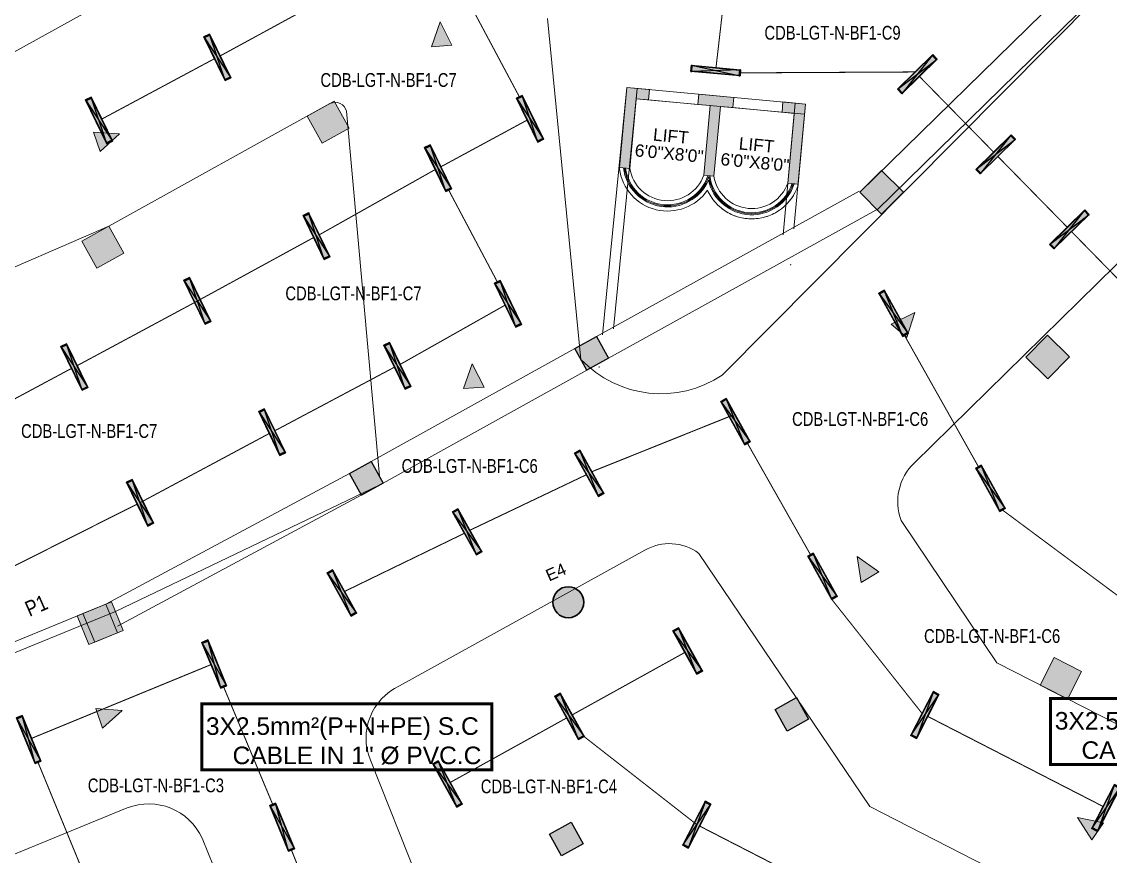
# Model space of a CAD drawing. Header units: inches. Extents: x 1195829 to 1240342, y -967019 to -858076.
# Drawn here: x 1218424 to 1219480, y -911687 to -910877 of the extents above; entities that cross this region are included whole.
import ezdxf

# ---------------------------------------------------------------- set-up
doc = ezdxf.new("R2010")
doc.units = ezdxf.units.IN
doc.header["$LTSCALE"] = 6
doc.linetypes.add('DASHED2', pattern=[0.375, 0.25, -0.125])
doc.layers.get('0').update_dxf_attribs({"color": 251})
for name, color, linetype in [('CELLING', 251, 'Continuous'), ('E-WIRING', 251, 'Continuous'), ('YH TEXT', 123, 'Continuous')]:
    doc.layers.add(name, color=color, linetype=linetype)
for name, color, linetype, lineweight in [('COL MARK', 251, 'Continuous', 18), ('column', 251, 'Continuous', 25), ('ELECT TEXT', 3, 'Continuous', 20), ('FIRE ALRAM', 12, 'Continuous', 0), ('Hatch', 251, 'Continuous', 0), ('v.b', 251, 'Continuous', 5), ('W', 251, 'Continuous', 5), ('wall', 251, 'Continuous', 30)]:
    doc.layers.add(name, color=color, linetype=linetype, lineweight=lineweight)
doc.styles.add('ARI', font='arial.ttf')
doc.styles.add('ARIAL', font='arial.ttf', dxfattribs={"height": 8})
doc.styles.get("Standard").update_dxf_attribs({"font": 'stylu.ttf', "height": 96})
pattern_1 = [(0, (-27.81927828272455, 2.940102126449346), (0, 0.001397), [0.001016, -0.000381]), (90, (-27.81927828272455, 2.940102126449346), (-0.001397, 0), [0.001016, -0.000381])]

# ---------------------------------------------------------------- blocks, each defined once
blk = doc.blocks.new('sdfdsf')
at = {"lineweight": -3}
blk.add_hatch(color=7, dxfattribs=at).paths.add_polyline_path([(23236.66559868997, 14983.34885737138), (23242.08212489375, 14983.34885737138), (23242.08212489375, 15029.49406542082), (23236.66559868997, 15029.49406542082)])
at = {"layer": 'Hatch'}
h = blk.add_hatch(dxfattribs=at)
h.set_pattern_fill('ANGLE', color=5, scale=0.0002)
h.set_pattern_definition(pattern_1)
h.paths.add_polyline_path([(23236.37386179186, 15029.49354817548), (23242.37386179186, 15029.49354817548), (23242.37386179186, 15030.44133051667), (23236.37386179186, 15030.44133051667)])
h = blk.add_hatch(dxfattribs=at)
h.set_pattern_fill('ANGLE', color=5, scale=0.0002)
h.set_pattern_definition(pattern_1)
h.paths.add_polyline_path([(23236.37386179186, 14983.34885737138), (23242.37386179186, 14983.34885737138), (23242.37386179186, 14982.44133051666), (23236.37386179186, 14982.44133051666)])
for p, q in [((23242.37386179186, 15030.44133051667), (23236.37386179186, 14982.44133051666)), ((23242.37386179186, 14982.44133051666), (23236.37386179186, 15030.44133051667))]:
    blk.add_line(p, q)
at = {"layer": 'CELLING', "color": 5}
for points in [[(23236.37386179186, 14982.44133051666), (23242.37386179186, 14982.44133051666), (23242.37386179186, 15030.44133051667), (23236.37386179186, 15030.44133051667)], [(23242.37386179186, 15029.49354817548), (23236.37386179186, 15029.49354817548), (23236.37386179186, 15030.44133051667), (23242.37386179186, 15030.44133051667)], [(23236.37386179186, 15029.49354817548), (23242.37386179186, 15029.49354817548), (23242.37386179186, 15030.44133051667), (23236.37386179186, 15030.44133051667)], [(23236.66559868997, 14983.34885737138), (23242.08212489375, 14983.34885737138), (23242.08212489375, 15029.49406542082), (23236.66559868997, 15029.49406542082)], [(23236.37386179186, 14983.34885737138), (23242.37386179186, 14983.34885737138), (23242.37386179186, 14982.44133051666), (23236.37386179186, 14982.44133051666)], [(23236.37386179186, 14983.34885737138), (23242.37386179186, 14983.34885737138), (23242.37386179186, 14982.44133051666), (23236.37386179186, 14982.44133051666)]]:
    blk.add_lwpolyline(points, close=True, dxfattribs=at)
blk = doc.blocks.new('qwwesdasdqweqwe')
at = {"layer": 'COL MARK', "lineweight": 30, "true_color": 0xffc6b3, "extrusion": (0.9999978213687803, 0.002087402911023105, -2.603821939083204e-06)}
h = blk.add_hatch(color=31, dxfattribs=at)
h.dxf.hatch_style = 1
h.paths.add_polyline_path([(4324.175399966538, 9259.67725527861), (4346.971312253736, 9279.17972648038), (4366.473783455789, 9256.383814192757), (4343.677871168591, 9236.881342991104)])
at = {"layer": 'COL MARK', "extrusion": (0.9999978213687803, 0.002087402911023105, -2.603821939083204e-06)}
h = blk.add_hatch(color=256, dxfattribs=at)
h.dxf.hatch_style = 1
h.paths.add_polyline_path([(4324.175399966538, 9259.67725527861), (4346.971312253736, 9279.17972648038), (4366.473783455789, 9256.383814192757), (4343.677871168591, 9236.881342991104)])
at = {"layer": 'COL MARK', "lineweight": 30, "true_color": 0xffc6b3, "extrusion": (0.9999978213687803, 0.002087402911023105, -2.603821939083204e-06)}
h = blk.add_hatch(color=31, dxfattribs=at)
h.dxf.hatch_style = 1
edge = h.paths.add_edge_path()
edge.add_arc((4095.9644330265, 8843.721858715231), 14.999999999832, 0, 360)
at = {"layer": 'COL MARK', "extrusion": (0.9999978213687803, 0.002087402911023105, -2.603821939083204e-06)}
h = blk.add_hatch(color=256, dxfattribs=at)
h.dxf.hatch_style = 1
edge = h.paths.add_edge_path()
edge.add_arc((4095.9644330265, 8843.721858715231), 14.999999999832, 0, 360)
at = {"layer": 'COL MARK', "lineweight": 30, "true_color": 0xffc6b3, "extrusion": (0.9999978213687803, 0.002087402911023105, -2.603821939083204e-06)}
h = blk.add_hatch(color=31, dxfattribs=at)
h.dxf.hatch_style = 1
h.paths.add_polyline_path([(4043.90031215176, 9344.590597402052), (4032.206185180694, 9372.217529812437), (4059.833117591217, 9383.911656782728), (4071.527244561352, 9356.284724372692)])
at = {"layer": 'COL MARK', "extrusion": (0.9999978213687803, 0.002087402911023105, -2.603821939083204e-06)}
h = blk.add_hatch(color=256, dxfattribs=at)
h.dxf.hatch_style = 1
h.paths.add_polyline_path([(4043.90031215176, 9344.590597402052), (4032.206185180694, 9372.217529812437), (4059.833117591217, 9383.911656782728), (4071.527244561352, 9356.284724372692)])
at = {"layer": 'COL MARK', "lineweight": 30, "true_color": 0xffc6b3, "extrusion": (0.9999978213687803, 0.002087402911023105, -2.603821939083204e-06)}
h = blk.add_hatch(color=31, dxfattribs=at)
h.dxf.hatch_style = 1
h.paths.add_polyline_path([(3834.856523580849, 9256.10503665908), (3823.162396609783, 9283.731969069697), (3850.789329021238, 9295.426096039988), (3862.483455991372, 9267.79916362972)])
at = {"layer": 'COL MARK', "extrusion": (0.9999978213687803, 0.002087402911023105, -2.603821939083204e-06)}
h = blk.add_hatch(color=256, dxfattribs=at)
h.dxf.hatch_style = 1
h.paths.add_polyline_path([(3834.856523580849, 9256.10503665908), (3823.162396609783, 9283.731969069697), (3850.789329021238, 9295.426096039988), (3862.483455991372, 9267.79916362972)])
at = {"layer": 'COL MARK', "lineweight": 30, "true_color": 0xffc6b3, "extrusion": (0.9999978213687803, 0.002087402911023105, -2.603821939083204e-06)}
h = blk.add_hatch(color=31, dxfattribs=at)
h.dxf.hatch_style = 1
h.paths.add_polyline_path([(3592.75209239684, 8539.636623007756), (3589.235363683663, 8569.429786974595), (3619.028527650051, 8572.9465156879), (3622.545256363228, 8543.15335172118)])
at = {"layer": 'COL MARK', "extrusion": (0.9999978213687803, 0.002087402911023105, -2.603821939083204e-06)}
h = blk.add_hatch(color=256, dxfattribs=at)
h.dxf.hatch_style = 1
h.paths.add_polyline_path([(3592.75209239684, 8539.636623007756), (3589.235363683663, 8569.429786974595), (3619.028527650051, 8572.9465156879), (3622.545256363228, 8543.15335172118)])
at = {"layer": 'COL MARK', "lineweight": 30, "true_color": 0xffc6b3, "extrusion": (0.9999978213687803, 0.002087402911023105, -2.603821939083204e-06)}
h = blk.add_hatch(color=31, dxfattribs=at)
h.dxf.hatch_style = 1
h.paths.add_polyline_path([(3563.44601978641, 8787.912989398887), (3559.929291073233, 8817.706153365374), (3589.722455040552, 8821.222882078797), (3593.239183752798, 8791.429718111842)])
at = {"layer": 'COL MARK', "extrusion": (0.9999978213687803, 0.002087402911023105, -2.603821939083204e-06)}
h = blk.add_hatch(color=256, dxfattribs=at)
h.dxf.hatch_style = 1
h.paths.add_polyline_path([(3563.44601978641, 8787.912989398887), (3559.929291073233, 8817.706153365374), (3589.722455040552, 8821.222882078797), (3593.239183752798, 8791.429718111842)])
at = {"layer": 'column', "ltscale": 10, "true_color": 0x636466, "extrusion": (0.9999978213687803, 0.002087402911023105, -2.603821939083204e-06)}
h = blk.add_hatch(color=251, dxfattribs=at)
h.dxf.hatch_style = 1
h.paths.add_polyline_path([(4297.550590019673, 8741.64890745588), (4294.737207050435, 8765.483438629419), (4318.571738222614, 8768.296821600065), (4321.385121192783, 8744.462290426525)])
h = blk.add_hatch(color=251, dxfattribs=at)
h.dxf.hatch_style = 1
h.paths.add_polyline_path([(4297.550590019673, 8741.64890745588), (4294.737207050435, 8765.483438629419), (4318.571738222614, 8768.296821600065), (4321.385121192783, 8744.462290426525)])
h = blk.add_hatch(color=251, dxfattribs=at)
h.dxf.hatch_style = 1
h.paths.add_polyline_path([(4268.244517406449, 8989.925273846078), (4265.43113443628, 9013.759805019736), (4289.265665610321, 9016.573187990263), (4292.07904858049, 8992.738656816957)])
h = blk.add_hatch(color=251, dxfattribs=at)
h.dxf.hatch_style = 1
h.paths.add_polyline_path([(4268.244517406449, 8989.925273846078), (4265.43113443628, 9013.759805019736), (4289.265665610321, 9016.573187990263), (4292.07904858049, 8992.738656816957)])
h = blk.add_hatch(color=251, dxfattribs=at)
h.dxf.hatch_style = 1
h.paths.add_polyline_path([(3899.849817470647, 8694.705060612981), (3897.036434500478, 8718.539591786637), (3920.870965673588, 8721.352974757283), (3923.68434864562, 8697.51844358386)])
h = blk.add_hatch(color=251, dxfattribs=at)
h.dxf.hatch_style = 1
h.paths.add_polyline_path([(3899.849817470647, 8694.705060612981), (3897.036434500478, 8718.539591786637), (3920.870965673588, 8721.352974757283), (3923.68434864562, 8697.51844358386)])
h = blk.add_hatch(color=251, dxfattribs=at)
h.dxf.hatch_style = 1
h.paths.add_polyline_path([(3870.543744858354, 8942.98142700353), (3867.730361889116, 8966.815958176836), (3891.564893061295, 8969.62934114748), (3894.378276031464, 8945.79480997429)])
h = blk.add_hatch(color=251, dxfattribs=at)
h.dxf.hatch_style = 1
h.paths.add_polyline_path([(3870.543744858354, 8942.98142700353), (3867.730361889116, 8966.815958176836), (3891.564893061295, 8969.62934114748), (3894.378276031464, 8945.79480997429)])
at = {"layer": 'W', "ltscale": 10, "true_color": 0x636466, "extrusion": (0.9999978213687803, 0.002087402911023105, -2.603821939083204e-06)}
h = blk.add_hatch(dxfattribs=at)
h.set_pattern_fill('AR-CONC', color=251, scale=0.05999999999999999, angle=67.73998737771194)
h.set_pattern_definition([(117.7399873777119, (-1255000.795014735, -687277.9978450146), (5.025879184632159, 9.754160520284726), [1.143, -12.573]), (62.73998737771194, (-1255000.795014735, -687277.9978450146), (-11.41012660779717, 2.385445768234761), [0.9144, -10.0584350502]), (168.1914320777119, (-1255000.376192779, -687277.1850009292), (-6.384247001638101, 12.13960608481892), [0.9714005279999997, -10.685414676]), (113.9241873777119, (-1255003.615860461, -687276.8432310594), (8.495798517173489, 14.09703731469818), [1.7145, -18.8595]), (164.3755449877119, (-1255002.907879225, -687275.6684784434), (-8.34332283605793, 18.80634042143241), [1.4571013884, -16.0281364896]), (58.92413854771196, (-1255003.615860461, -687276.8432310594), (-8.343322835074853, 18.80634042190356), [1.3715980242, -15.0875839152]), (88.73998737771196, (-1255002.333342052, -687275.7214616848), (9.124614946391507, 6.094566590057306), [1.143, -12.573]), (33.73998737771197, (-1255002.333342052, -687275.7214616848), (-8.822999070371633, 7.618109914145192), [0.9143999999999999, -10.0584]), (139.1914323777119, (-1255001.572957471, -687275.2135811371), (0.301615815546719, 13.71267650703786), [0.9714005279999999, -10.685396256]), (105.239987377712, (-1255000.795014735, -687277.9978450146), (-4.625011332086824, 2.093324825734518), [0, -9.936479999999998, 0, -10.2108, 0, -10.0965]), (75.23998737771196, (-1255000.795014735, -687277.9978450146), (-4.044154164724, 5.987359235916408), [0, -5.821679999999998, 0, -9.707879999999998, 0, -3.848099999999999]), (35.23998737771193, (-1255002.082409295, -687281.143088), (3.399895598155559, 7.398930378184838), [0, -3.81, 0, -11.8872, 0, -15.7734]), (25.23998737771194, (-1255002.659716272, -687282.5535108635), (1.954878177613395, 8.803294285572129), [0, -4.952999999999999, 0, -7.89432, 0, -11.2014])])
h.paths.add_polyline_path([(5112.275077822153, 8421.181877367897), (5178.943410187727, 8535.59476220177), (5214.323775297031, 8638.584009260405), (5251.628468807787, 8747.174813355668), (5275.544794780668, 8816.793213187484), (5327.527398441918, 8943.792289150646), (4297.237570898142, 10148.30303256051), (2829.988019734621, 9527.235072775395), (2830.307441781741, 8821.88332192204), (2985.560206064954, 8822.332822872093), (2985.610534766456, 7646.520726051764), (4900.315027442761, 7646.520726145711), (4962.125299182022, 7963.872467790497), (5020.528389865533, 8263.73076301429)])
h.paths.add_polyline_path([(5103.63490630826, 8426.216501108254), (5169.806485734414, 8539.776883189916), (5204.866283081239, 8641.83298463584), (5242.170976591762, 8750.423788730986), (5266.180910520023, 8820.314673393732), (5315.9602800922, 8941.931012177141), (4294.395663568284, 10136.24112064787), (2839.991020845715, 9520.610246239696), (2840.302901132964, 8831.9123035355), (2995.559776799753, 8832.361816389486), (2995.61010674201, 7656.520726052113), (4894.51389755751, 7656.520726145478), (4951.836202139733, 7965.563347849296), (5010.153759374283, 8265.788794303662)], flags=16)
at = {"layer": 'W', "ltscale": 10, "extrusion": (0.9999978213687803, 0.002087402911023105, -2.603821939083204e-06)}
h = blk.add_hatch(color=256, dxfattribs=at)
h.dxf.hatch_style = 1
h.paths.add_polyline_path([(4490.827908664942, 9243.081048456746), (4476.556216659956, 9221.941133850327), (4501.680091545917, 9226.342053412433)])
h = blk.add_hatch(color=256, dxfattribs=at)
h.dxf.hatch_style = 1
h.paths.add_polyline_path([(4182.615587838925, 9133.712014186785), (4161.146111172624, 9119.941075442668), (4185.961852190085, 9114.045638230453)])
h = blk.add_hatch(color=256, dxfattribs=at)
h.dxf.hatch_style = 1
h.paths.add_polyline_path([(4037.781551701017, 8379.229018571099), (4029.205290907994, 8403.250361853254), (4017.867068992928, 8380.402563138996)])
h = blk.add_hatch(color=256, dxfattribs=at)
h.dxf.hatch_style = 1
h.paths.add_polyline_path([(3964.936731383204, 9235.973035719026), (3962.989336205646, 9261.405000532377), (3982.647921540774, 9245.1533173918)])
at = {"layer": 'W', "ltscale": 10, "true_color": 0x636466, "extrusion": (0.9999978213687803, 0.002087402911023105, -2.603821939083204e-06)}
h = blk.add_hatch(color=251, dxfattribs=at)
h.dxf.hatch_style = 1
h.paths.add_polyline_path([(3927.79914129898, 8397.698833433475), (3927.756442380138, 8427.698803046616), (3957.756411993876, 8427.741501964412), (3957.799110910855, 8397.741532351038)])
h = blk.add_hatch(color=251, dxfattribs=at)
h.dxf.hatch_style = 1
h.paths.add_polyline_path([(3927.79060151428, 8403.698827356617), (3927.747902597301, 8433.698796969758), (3957.747872209176, 8433.741495887552), (3957.79057112895, 8403.741526274178)])
at = {"layer": 'W', "ltscale": 10, "extrusion": (0.9999978213687803, 0.002087402911023105, -2.603821939083204e-06)}
h = blk.add_hatch(color=256, dxfattribs=at)
h.dxf.hatch_style = 1
h.paths.add_polyline_path([(3865.593281332403, 8828.315294437203), (3846.468678164296, 8845.19210503242), (3871.892449826002, 8847.243693858076)])
at = {"layer": 'W', "ltscale": 10, "true_color": 0x636466, "extrusion": (0.9999978213687803, 0.002087402911023105, -2.603821939083204e-06)}
h = blk.add_hatch(color=251, dxfattribs=at)
h.dxf.hatch_style = 1
h.paths.add_polyline_path([(3725.502415990457, 9220.407944384473), (3734.367506411858, 9215.780831700618), (3739.920041631907, 9226.418940208618), (3800.202656510286, 9194.954573958887), (3804.829769194126, 9203.819664383229), (3735.682063893415, 9239.911143315301)])
h = blk.add_hatch(color=251, dxfattribs=at)
h.dxf.hatch_style = 1
h.paths.add_polyline_path([(3694.025868966244, 9160.101992349031), (3687.560091982596, 9147.714202913885), (3696.425182405859, 9143.08709023003), (3701.97771762684, 9153.725198737795), (3762.260332505219, 9122.26083248888), (3766.887445188127, 9131.12592291136), (3706.60483031068, 9162.59028916109), (3712.157365530729, 9173.228397668856), (3703.292275107466, 9177.855510352594)])
h = blk.add_hatch(color=251, dxfattribs=at)
h.dxf.hatch_style = 1
h.paths.add_polyline_path([(3668.662506305613, 9089.896547690383), (3674.215041525895, 9100.534656198113), (3665.349951102398, 9105.16176888172), (3655.170303198276, 9085.65856995096), (3724.318008499453, 9049.56709101831), (3728.945121183759, 9058.432181441574)])
at = {"layer": 'W', "ltscale": 10, "extrusion": (0.9999978213687803, 0.002087402911023105, -2.603821939083204e-06)}
h = blk.add_hatch(color=256, dxfattribs=at)
h.dxf.hatch_style = 1
h.paths.add_polyline_path([(3546.677029573359, 8925.07951699705), (3527.552426403388, 8941.956327592266), (3552.976198066026, 8944.007916418157)])
h = blk.add_hatch(color=256, dxfattribs=at)
h.dxf.hatch_style = 1
h.paths.add_polyline_path([(3519.038208433427, 8589.006030777144), (3510.461947640404, 8613.027374059417), (3499.123725725338, 8590.17957534504)])
at = {"layer": 'COL MARK', "color": 31, "true_color": 0xffc6b3, "extrusion": (0.9999978213687805, 0.002087402911023105, -2.603821939083312e-06)}
for points, elevation in [([(4324.175399966538, 9259.67725527861), (4346.971312253736, 9279.17972648038), (4366.473783455789, 9256.383814192757), (4343.677871168591, 9236.881342991104)], 2940490108.270874), ([(4043.90031215176, 9344.590597402052), (4032.206185180694, 9372.217529812437), (4059.833117591217, 9383.911656782728), (4071.527244561352, 9356.284724372692)], 2940490108.270875), ([(3834.856523580849, 9256.10503665908), (3823.162396609783, 9283.731969069697), (3850.789329021238, 9295.426096039988), (3862.483455991372, 9267.79916362972)], 2940490108.270874), ([(3592.75209239684, 8539.636623007756), (3589.235363683663, 8569.429786974595), (3619.028527650051, 8572.9465156879), (3622.545256363228, 8543.15335172118)], 2940490108.270874), ([(3563.44601978641, 8787.912989398887), (3559.929291073233, 8817.706153365374), (3589.722455040552, 8821.222882078797), (3593.239183752798, 8791.429718111842)], 2940490108.270875)]:
    blk.add_lwpolyline(points, close=True, dxfattribs=dict(at, elevation=elevation))
at = {"layer": 'COL MARK', "extrusion": (0.9999978213687805, 0.002087402911023105, -2.603821939083312e-06)}
for points, elevation in [([(4324.175399966538, 9259.67725527861), (4346.971312253736, 9279.17972648038), (4366.473783455789, 9256.383814192757), (4343.677871168591, 9236.881342991104)], 2940490108.270874), ([(4043.90031215176, 9344.590597402052), (4032.206185180694, 9372.217529812437), (4059.833117591217, 9383.911656782728), (4071.527244561352, 9356.284724372692)], 2940490108.270875), ([(3834.856523580849, 9256.10503665908), (3823.162396609783, 9283.731969069697), (3850.789329021238, 9295.426096039988), (3862.483455991372, 9267.79916362972)], 2940490108.270874), ([(3592.75209239684, 8539.636623007756), (3589.235363683663, 8569.429786974595), (3619.028527650051, 8572.9465156879), (3622.545256363228, 8543.15335172118)], 2940490108.270874), ([(3563.44601978641, 8787.912989398887), (3559.929291073233, 8817.706153365374), (3589.722455040552, 8821.222882078797), (3593.239183752798, 8791.429718111842)], 2940490108.270875)]:
    blk.add_lwpolyline(points, close=True, dxfattribs=dict(at, elevation=elevation))
at = {"layer": 'COL MARK', "color": 31, "lineweight": 30, "true_color": 0xffc6b3, "extrusion": (0.9999978213687805, 0.002087402911023105, -2.603821939083312e-06)}
blk.add_circle((4095.964433024637, 8843.72185871555, 2940490108.270874), 14.999999999832, dxfattribs=at)
at = {"layer": 'COL MARK', "extrusion": (0.9999978213687805, 0.002087402911023105, -2.603821939083312e-06)}
blk.add_circle((4095.964433024637, 8843.72185871555, 2940490108.270874), 14.999999999832, dxfattribs=at)
at = {"layer": 'column', "color": 251, "ltscale": 10, "true_color": 0x636466, "extrusion": (0.9999978213687805, 0.002087402911023105, -2.603821939083312e-06), "elevation": 2940490108.270874}
for points in [[(4297.550590019673, 8741.64890745588), (4294.737207050435, 8765.483438629419), (4318.571738222614, 8768.296821600065), (4321.385121192783, 8744.462290426525), (4297.550590019673, 8741.64890745588)], [(4297.550590019673, 8741.64890745588), (4294.737207050435, 8765.483438629419), (4318.571738222614, 8768.296821600065), (4321.385121192783, 8744.462290426525), (4297.550590019673, 8741.64890745588)], [(4268.244517406449, 8989.925273846078), (4265.43113443628, 9013.759805019736), (4289.265665610321, 9016.573187990263), (4292.07904858049, 8992.738656816957), (4268.244517406449, 8989.925273846078)], [(4268.244517406449, 8989.925273846078), (4265.43113443628, 9013.759805019736), (4289.265665610321, 9016.573187990263), (4292.07904858049, 8992.738656816957), (4268.244517406449, 8989.925273846078)], [(3899.849817470647, 8694.705060612981), (3897.036434500478, 8718.539591786637), (3920.870965673588, 8721.352974757283), (3923.68434864562, 8697.51844358386), (3899.849817470647, 8694.705060612981)], [(3899.849817470647, 8694.705060612981), (3897.036434500478, 8718.539591786637), (3920.870965673588, 8721.352974757283), (3923.68434864562, 8697.51844358386), (3899.849817470647, 8694.705060612981)], [(3870.543744858354, 8942.98142700353), (3867.730361889116, 8966.815958176836), (3891.564893061295, 8969.62934114748), (3894.378276031464, 8945.79480997429), (3870.543744858354, 8942.98142700353)], [(3870.543744858354, 8942.98142700353), (3867.730361889116, 8966.815958176836), (3891.564893061295, 8969.62934114748), (3894.378276031464, 8945.79480997429), (3870.543744858354, 8942.98142700353)]]:
    blk.add_lwpolyline(points, dxfattribs=at)
at = {"layer": 'v.b', "color": 31, "linetype": 'DASHED2', "ltscale": 10, "true_color": 0xffc6b3, "extrusion": (0.9999978213687805, 0.002087402911023105, -2.603821939083312e-06)}
for p, q in [((2940487663.031145, 6141891.357954148, 1301.745439641993), (2940487663.02897, 6141892.399204687, 1301.201960176579)), ((2940487663.076552, 6141869.866077443, 1511.205194963492), (2940487663.074378, 6141870.90732803, 1510.66171558958))]:
    blk.add_line(p, q, dxfattribs=at)
blk.add_arc((3775.439825319685, 9167.27075146095, 2940494077.391431), 47.1428571427402, 272.0143559439742, 49.79605816882979, dxfattribs=at)
at = {"layer": 'W', "color": 251, "ltscale": 10, "true_color": 0x636466, "extrusion": (0.9999978213687805, 0.002087402911023105, -2.603821939083312e-06)}
for p, q in [((2940483693.355792, 6142152.560643228, 951.5184905554634), (2940483369.246081, 6142961.636248562, 943.758104257402)), ((2940483693.337868, 6142160.9225712, 771.5356574177276), (2940483692.213624, 6142699.507725653, 772.3022266332991)), ((2940484845.412382, 6142380.292700069, 1382.916814842843), (2940483786.497901, 6142530.660976831, 1513.773327610106)), ((2940484419.516151, 6142296.993802937, 1549.738502034801), (2940483692.669675, 6142482.199919538, 1710.053535625339)), ((2940483961.49498, 6142088.236142366, 1322.424914852134), (2940484845.412382, 6142380.292700069, 1382.916814842843)), ((2940483170.099051, 6142131.290117512, 1516.205711538089), (2940484419.516151, 6142296.993802937, 1549.738502034801)), ((2940483693.451902, 6142106.223251017, 715.5137272113934), (2940483693.450943, 6142106.318594215, 423.7360429449473)), ((2940483693.472353, 6142096.78683145, 1005.001169856172), (2940483961.542374, 6142065.472575899, 1275.029854419874)), ((2940483170.196455, 6142084.668512054, 1548.95255370345), (2940479627.655635, 6141781.851453867, 2271.62589543825)), ((2940483693.859585, 6141911.323134957, 1040.687217544764), (2940483693.800637, 6141939.229697617, 773.6809599794215)), ((2940483693.808847, 6141936.08895698, 1408.990602417616), (2940483694.334095, 6141685.200101779, 2000.826255011139)), ((2940483693.827158, 6141925.978504707, 336.2008205067832), (2940483693.829617, 6141925.350834387, 777.2003738218918)), ((2940483693.829617, 6141925.350834387, 777.2003738218918), (2940483778.507594, 6141909.189302418, 1060.279633625527)), ((2940483693.846103, 6141916.471226541, -9.967927989084274), (2940483693.850457, 6141915.359770335, 771.1861474433681)), ((2940483693.909404, 6141887.453207675, 1038.192405010341), (2940483693.850457, 6141915.359770335, 771.1861474453472)), ((2940483693.927414, 6141879.16830281, 1313.116685544141), (2940483693.85966, 6141911.287686937, 1041.005787981208)), ((2940483693.88106, 6141901.064152943, 1063.965636301786), (2940483694.591002, 6141561.087443624, 1168.556630656589)), ((2940483693.977159, 6141855.333823547, 1310.303302573273), (2940483693.909404, 6141887.453207675, 1038.192405010341)), ((2940483694.001581, 6141844.009216141, 1610.979514818871), (2940483693.927414, 6141879.16830281, 1313.116685544373)), ((2940483694.611496, 6141551.537235059, 1383.193428898463), (2940483693.946352, 6141870.064439891, 1287.875462885248)), ((2940487663.533077, 6141651.059382399, 1429.135579464608), (2940483693.975958, 6141855.916739602, 1316.152091363678)), ((2940483694.049154, 6141821.20426097, 1599.444148773793), (2940483693.977159, 6141855.333823547, 1310.303302573273)), ((2940487663.523442, 6141655.686485049, 1438.00066988694), (2940483693.978964, 6141854.49159997, 1328.225673560286)), ((2940483694.000423, 6141844.561556262, 1608.947682629805), (2940483694.343888, 6141680.522461242, 2011.877027974115)), ((2940487663.375054, 6141726.943865877, 1574.523062405759), (2940483694.025508, 6141832.427210499, 1515.152072866797)), ((2940487663.365418, 6141731.570968527, 1583.388152828789), (2940483694.028501, 6141831.00830132, 1527.172871547635)), ((2940483694.046534, 6141822.460058434, 1599.592381053604), (2940483694.389999, 6141658.420963414, 2002.521726397797)), ((2940487663.220985, 6141800.718522985, 1547.29667389614), (2940487663.218811, 6141801.759773572, 1546.753194522229)), ((2940487663.230621, 6141796.091420334, 1538.431583472644), (2940487663.220985, 6141800.718522985, 1547.29667389614)), ((2940487663.365418, 6141731.570968527, 1583.388152828091), (2940487663.220985, 6141800.718522985, 1547.296673895675)), ((2940487663.230621, 6141796.091420334, 1538.431583472644), (2940487663.220985, 6141800.718522985, 1547.29667389614)), ((2940487663.356537, 6141735.808936961, 1569.895949721336), (2940487663.230621, 6141796.091420334, 1538.431583472644)), ((2940487663.425913, 6141702.493797873, 1506.067298674141), (2940487663.299997, 6141762.776281246, 1474.602932425565)), ((2940487663.309633, 6141758.149178595, 1465.737842002301), (2940487663.299997, 6141762.776281246, 1474.602932425099)), ((2940487663.425913, 6141702.493797873, 1506.067298674141), (2940487663.299997, 6141762.776281246, 1474.602932425565)), ((2940487663.309633, 6141758.149178595, 1465.737842002301), (2940487663.299997, 6141762.776281246, 1474.602932425099)), ((2940487663.435549, 6141697.866695222, 1497.202208250877), (2940487663.309633, 6141758.149178596, 1465.737842002069)), ((2940487663.435549, 6141697.866695222, 1497.202208250877), (2940487663.309633, 6141758.149178596, 1465.737842002069)), ((2940487663.504925, 6141664.551556135, 1433.373557203799), (2940487663.346901, 6141740.436039615, 1578.761040143203)), ((2940487663.3681, 6141730.25641378, 1559.257841213606), (2940487663.356537, 6141735.808936961, 1569.89594972122)), ((2940487663.414351, 6141708.046321055, 1516.705407182104), (2940487663.362319, 6141733.032675371, 1564.576895467355)), ((2940487663.533077, 6141651.059382399, 1429.135579464375), (2940487663.365418, 6141731.570968527, 1583.388152827858)), ((2940487663.386617, 6141721.391342696, 1563.88495389733), (2940487663.365418, 6141731.570968527, 1583.388152828091)), ((2940487663.3681, 6141730.25641378, 1559.257841213723), (2940487663.386617, 6141721.391342696, 1563.88495389733)), ((2940487663.369808, 6141729.463330237, 1579.514462889638), (2940487663.369703, 6141729.513627283, 1579.535753031843)), ((2940487663.388644, 6141720.206936857, 1393.044100531959), (2940487663.379009, 6141724.834039507, 1401.909190955688)), ((2940487663.504925, 6141664.551556135, 1433.373557203799), (2940487663.379009, 6141724.834039507, 1401.909190955223)), ((2940487663.388644, 6141720.206936857, 1393.044100531959), (2940487663.379009, 6141724.834039507, 1401.909190955688)), ((2940487663.388644, 6141720.206936856, 1393.044100531959), (2940487663.386469, 6141721.248187395, 1392.500621066545)), ((2940487663.533077, 6141651.059382399, 1429.135579464375), (2940487663.388644, 6141720.206936856, 1393.044100531959)), ((2940487663.425913, 6141702.493797873, 1506.067298674141), (2940487663.414351, 6141708.046321055, 1516.705407182104)), ((2940487663.414351, 6141708.046321055, 1516.705407182104), (2940487663.432868, 6141699.181249971, 1521.332519865478)), ((2940487663.465629, 6141683.449100956, 1491.191212426871), (2940487663.432868, 6141699.18124997, 1521.332519865711)), ((2940487663.447112, 6141692.314172041, 1486.564099743147), (2940487663.435549, 6141697.866695222, 1497.202208250877)), ((2940487663.447112, 6141692.314172041, 1486.564099743147), (2940487663.465629, 6141683.449100956, 1491.191212426755)), ((2940487663.493362, 6141670.104079315, 1444.011665711645), (2940487663.447112, 6141692.314172041, 1486.564099743147)), ((2940487663.504925, 6141664.551556135, 1433.373557203799), (2940487663.493362, 6141670.104079315, 1444.011665711645)), ((2940487663.493362, 6141670.104079315, 1444.011665711645), (2940487663.511879, 6141661.239008231, 1448.638778395136)), ((2940487663.533077, 6141651.059382399, 1429.135579464375), (2940487663.511879, 6141661.239008231, 1448.638778395136)), ((2940483694.533977, 6141587.433108263, 388.5100512203062), (2940483694.557456, 6141576.839429921, 912.9171313723782)), ((2940483694.557456, 6141576.839429921, 912.9171313723782), (2940483694.618093, 6141548.093972305, 1156.44459884183)), ((2940482060.525602, 6141385.794757345, 860.9912228453904), (2940484382.633448, 6141351.349728726, 1196.005877231364))]:
    blk.add_line(p, q, dxfattribs=at)
at = {"layer": 'W', "ltscale": 10, "extrusion": (0.9999978213687805, 0.002087402911023105, -2.603821939083312e-06)}
for points, elevation in [([(4490.827908664942, 9243.081048456746), (4476.556216659956, 9221.941133850327), (4501.680091545917, 9226.342053412433), (4490.827908664942, 9243.081048456746)], 2940490192.914194), ([(4182.615587838925, 9133.712014186785), (4161.146111172624, 9119.941075442668), (4185.961852190085, 9114.045638230453), (4182.615587838925, 9133.712014186785)], 2940490192.914194), ([(4037.781551701017, 8379.229018571099), (4029.205290907994, 8403.250361853254), (4017.867068992928, 8380.402563138996), (4037.781551701017, 8379.229018571099)], 2940490192.914194), ([(3964.936731383204, 9235.973035719026), (3962.989336205646, 9261.405000532377), (3982.647921540774, 9245.1533173918), (3964.936731383204, 9235.973035719026)], 2940490182.056608), ([(3865.593281332403, 8828.315294437203), (3846.468678164296, 8845.19210503242), (3871.892449826002, 8847.243693858076), (3865.593281332403, 8828.315294437203)], 2940490108.270874), ([(3546.677029573359, 8925.07951699705), (3527.552426403388, 8941.956327592266), (3552.976198066026, 8944.007916418157), (3546.677029573359, 8925.07951699705)], 2940490108.270875), ([(3519.038208433427, 8589.006030777144), (3510.461947640404, 8613.027374059417), (3499.123725725338, 8590.17957534504), (3519.038208433427, 8589.006030777144)], 2940490192.914194)]:
    blk.add_lwpolyline(points, dxfattribs=dict(at, elevation=elevation))
at = {"layer": 'W', "color": 251, "ltscale": 10, "true_color": 0x636466, "extrusion": (0.9999978213687805, 0.002087402911023105, -2.603821939083312e-06)}
for points, elevation in [([(3927.79914129898, 8397.698833433475), (3927.756442380138, 8427.698803046616), (3957.756411993876, 8427.741501964412), (3957.799110910855, 8397.741532351038)], 2940490108.270874), ([(3927.79060151428, 8403.698827356617), (3927.747902597301, 8433.698796969758), (3957.747872209176, 8433.741495887552), (3957.79057112895, 8403.741526274178)], 2940490108.270875)]:
    blk.add_lwpolyline(points, close=True, dxfattribs=dict(at, elevation=elevation))
for points, elevation in [([(3725.502415990457, 9220.407944384473), (3734.367506411858, 9215.780831700618), (3739.920041631907, 9226.418940208618), (3800.202656510286, 9194.954573958887), (3804.829769194126, 9203.819664383229), (3735.682063893415, 9239.911143315301), (3725.502415990457, 9220.407944384473)], 2940494077.391431), ([(3694.025868966244, 9160.101992349031), (3687.560091982596, 9147.714202913885), (3696.425182405859, 9143.08709023003), (3701.97771762684, 9153.725198737795), (3762.260332505219, 9122.26083248888), (3766.887445188127, 9131.12592291136), (3706.60483031068, 9162.59028916109), (3712.157365530729, 9173.228397668856), (3703.292275107466, 9177.855510352594), (3694.025868966244, 9160.101992349031)], 2940494077.391432), ([(3668.66250630375, 9089.8965476905), (3674.215041524731, 9100.53465619815), (3665.349951100536, 9105.16176888189), (3655.170303196646, 9085.658569951062), (3724.318008498289, 9049.567091018524), (3728.94512118306, 9058.432181441818), (3659.797415880486, 9094.523660374822)], 2940494077.391432)]:
    blk.add_lwpolyline(points, dxfattribs=dict(at, elevation=elevation))
for centre, radius, start, end in [((4175.354865399189, 8371.34621862968, 2940490108.270874), 56.73860315480164, 92.05551273513234, 179.3131401124215), ((4164.751556162722, 8663.63904767239, 2940490108.270874), 55.60828409691487, 182.1902478568042, 270.2125350309526), ((4146.04833213985, 9224.084403838282, 2940489584.969403), 51.38306522288131, 201.2468651231827, 268.5851287186753), ((4124.958495954983, 8937.82209236422, 2940490376.274242), 48.06027688434709, 121.1835811297709, 187.5069256608013), ((3843.87353898678, 9043.977576376763, 2940490108.270874), 106.803806467677, 291.1796270210785, 11.62727084504328), ((3775.439825319685, 9167.27075146095, 2940494077.391431), 47.1428571427402, 272.0143559439742, 49.79605816882979), ((3775.439825319685, 9167.27075146095, 2940494077.391431), 43.1428571427402, 260.5718150455467, 50.20287657245886), ((3775.439825319685, 9167.27075146095, 2940494077.391431), 42.1428571427402, 255.8116979005677, 49.90789583904294), ((3775.439825319685, 9167.27075146095, 2940494077.391431), 41.1428571427402, 255.2773888559058, 49.59821175751087), ((3775.439825319685, 9167.27075146095, 2940494077.391431), 37.1428571427402, 256.6878331453299, 48.18776775138193), ((3775.439825319685, 9167.27075146095, 2940494077.391431), 37.1428571427402, 256.6878331453299, 48.18776775138193), ((3737.497501313686, 9094.577009990946, 2940494077.391432), 47.1428571427402, 255.079542726629, 32.86124495235672), ((3737.497501313686, 9094.577009990946, 2940494077.391432), 47.1428571427402, 255.079542726629, 32.86124495235672), ((3737.497501313686, 9094.577009990946, 2940494077.391432), 43.1428571427402, 254.6727243326278, 44.30378584105528), ((3737.497501313686, 9094.577009990946, 2940494077.391432), 42.1428571427402, 254.967705064538, 49.06390300872464), ((3737.497501313686, 9094.577009990946, 2940494077.391432), 41.1428571427402, 255.2773891455001, 49.59821204110209), ((3737.497501313686, 9094.577009990946, 2940494077.391432), 37.1428571427402, 256.6878331453299, 48.18776775138193), ((3737.497501313686, 9094.577009990946, 2940494077.391432), 37.1428571427402, 256.6878331453299, 48.18776775138193), ((3571.6813234156, 8813.976874080065, 2940490108.270874), 11.23783243317055, 80.77262351997216, 185.2056616561362)]:
    blk.add_arc(centre, radius, start, end, dxfattribs=at)
at = {"layer": 'W', "color": 251, "ltscale": 10, "true_color": 0x636466, "extrusion": (0.9999978213687805, 0.002087402911023105, -2.603821939083312e-06), "style": 'ARI'}
for s, p in [('6\'0"X8\'0"', (3759.116084554233, 9140.727272021339, 2940490108.270874)), ('6\'0"X8\'0"', (3759.116084554233, 9140.727272021339, 2940490108.270874)), ('LIFT', (3751.695955965668, 9162.9153618599, 2940490108.270875)), ('LIFT', (3751.695955965668, 9162.9153618599, 2940490108.270875)), ('6\'0"X8\'0"', (3719.652798831463, 9066.989626282331, 2940490108.270874)), ('6\'0"X8\'0"', (3719.652798831463, 9066.989626282331, 2940490108.270874)), ('LIFT', (3712.232670244761, 9089.177716121123, 2940490108.270874)), ('LIFT', (3712.232670244761, 9089.177716121123, 2940490108.270874))]:
    blk.add_text(s, height=12, rotation=62.21730614552581, dxfattribs=at).set_placement(p)
at = {"layer": 'W', "color": 251, "ltscale": 10, "true_color": 0x636466, "extrusion": (0.9999978213687805, 0.002087402911023105, -2.603821939083312e-06), "insert": (2940483778.559406, 6141883.915637862, 697.6191865900764), "char_height": 15, "width": 210.2977007080335, "attachment_point": 1, "text_direction": (5.211326073096364e-05, -0.02371849608604438, 0.999718675542087), "style": 'ARI'}
blk.add_mtext('{\\fArial Narrow|b0|i0|c0|p34;P1}', dxfattribs=at)
at = {"layer": 'wall', "extrusion": (0.9999978213687805, 0.002087402911023105, -2.603821939083312e-06), "style": 'ARI'}
blk.add_text('E4', height=11.52, rotation=91.46567279040566, dxfattribs=at).set_placement((4070.371766967699, 8833.969291323212, 2940495504.470675))

msp = doc.modelspace()

# ---------------------------------------------------------------- linework, layer by layer
at = {"layer": 'FIRE ALRAM', "color": 0, "linetype": 'ByBlock', "ltscale": 12, "const_width": 2.864434879194488, "elevation": 2940530774.499083}
msp.add_lwpolyline([(1219421.983803474, -911597.4517072217), (1219703.312229109, -911597.4517072217), (1219703.312229109, -911533.5134286684), (1219421.983803474, -911533.5134286684)], close=True, dxfattribs=at)
at = {"layer": 'FIRE ALRAM', "color": 0, "linetype": 'ByBlock', "ltscale": 12, "const_width": 2.864434879194488}
msp.add_lwpolyline([(1218598.369568485, -911602.564487621), (1218879.69799412, -911602.564487621), (1218879.69799412, -911538.6262090676), (1218598.369568485, -911538.6262090676)], close=True, dxfattribs=at)
at = {"layer": 'wall', "color": 6, "ltscale": 6, "const_width": 1}
for points, elevation in [([(1218906.506798167, -910949.43879499), (1218834.05998007, -910813.6623434558)], 2937213242.717469), ([(1218716.317700907, -910855.2509270696), (1218616.149682441, -910909.8460409931)], 2940526315.722315), ([(1219097.325066684, -910921.076435955), (1219104.772790439, -910856.3478408821)], 2940534797.173374), ([(1218610.755266532, -910912.4717855839), (1218501.356446096, -910971.1283236436)], 2940531603.080646), ([(1219290.429601553, -910925.3591717875), (1219120.951167679, -910926.2540176102)], 2940313896.845615), ([(1219366.709246364, -911003.2204941805), (1219294.628486431, -910929.6451215984)], 2940313896.671653), ([(1218830.342997976, -911017.4139167956), (1218914.126830682, -910972.0612113265)], 2937212934.104628), ([(1219438.090210348, -911076.0815604011), (1219370.908131238, -911007.5064439952)], 2940377807.07036), ([(1218824.948582068, -911020.0396613864), (1218712.35488648, -911083.4121973208)], 2937212934.02885), ([(1218885.114980567, -911129.043904622), (1218837.963030492, -911040.0363331322)], 2945055308.093373), ([(1218706.960470572, -911086.0379419116), (1218596.714745559, -911146.2696111492)], 2940525585.86772), ([(1219530.815485263, -911170.7295172063), (1219442.289095221, -911080.3675102169)], 2940460827.934176), ([(1218596.714745559, -911146.2696111492), (1218477.434159198, -911210.416470199)], 2940525585.86772), ([(1218790.845247485, -911209.2008310846), (1218892.735013082, -911151.6663209585)], 2945054983.946774), ([(1219352.415475785, -911309.3183327693), (1219280.218721649, -911181.0552823404)], 2940530880.91021), ([(1218472.039743289, -911213.0422147898), (1218356.873322942, -911274.8224154405)], 2940525273.889324), ([(1218669.34182442, -911273.553971856), (1218785.450831577, -911211.8265756754)], 2940525643.343227), ([(1218976.850964042, -911313.3381084533), (1219113.632433035, -911258.4439902081)], 2940530831.54767), ([(1218538.469451558, -911343.4109846691), (1218663.947408512, -911276.1797164468)], 2940525255.540322), ([(1219127.762770086, -911285.6604880847), (1219188.957223393, -911393.7711449099)], 2941306850.802057), ([(1218858.390982657, -911370.208174426), (1218971.602837059, -911316.2462286666)], 2940530829.668747), ([(1218412.091446795, -911407.034861534), (1218535.772243604, -911344.7238569645)], 2940524870.299619), ([(1219555.408896371, -911484.4179897958), (1219375.221310695, -911350.4747873785)], 2940541992.487309), ([(1218736.849632978, -911429.5627249131), (1218853.142855674, -911373.1162946392)], 2940530827.956266), ([(1219209.598121608, -911437.2102208772), (1219297.346690746, -911548.0375505829)], 2940530879.830494), ([(1218957.669992199, -911549.3716238635), (1219067.163125152, -911488.6987029897)], 2940530879.830494), ([(1218433.194155067, -911572.1339654401), (1218607.471718981, -911500.5099710589)], 2940530827.956259), ([(1218619.622119406, -911522.1825636959), (1218667.174434716, -911636.1385806712)], 2940531229.256751), ([(1218839.272398172, -911615.001448038), (1218952.421865216, -911552.2797440768)], 2940530879.830494), ([(1219302.683563515, -911550.7794092676), (1219472.990484003, -911638.2758756832)], 2940541992.487309), ([(1219078.68908476, -911655.8315748099), (1218969.302473052, -911570.3641317938)], 2940541992.487309), ([(1218486.731265301, -911710.2937344643), (1218439.542385512, -911595.4727736834)], 2940530827.956259), ([(1219081.357521145, -911657.2025041521), (1219207.869845619, -911722.199166165)], 2940541992.487309), ([(1218685.420502852, -911680.5354386407), (1218738.686426286, -911813.6294787148)], 2940531229.27568)]:
    msp.add_lwpolyline(points, dxfattribs=dict(at, elevation=elevation))

# ---------------------------------------------------------------- block references
at = {"layer": 'E-WIRING', "extrusion": (-0.08290495321003313, 0.1418551336218914, 0.9864095953499022), "xscale": -1, "rotation": 175.5914650168565}
for p in [(-614497.9709116688, 484542881.0984035, 2900338342.230329), (-614367.9406406014, 484541897.7435533, 2900332469.14249), (-614729.8236935141, 483997860.5122235, 2897065049.964035), (-614628.6213530077, 483997805.6273492, 2897064742.217104), (-614493.4531410189, 484542088.1385521, 2900332374.196623), (-614361.8969027479, 484542092.2193403, 2900332423.532434), (-614620.7296310565, 485286492.8293406, 2904800514.793769), (-614226.5470030578, 484542028.114507, 2900332067.918024), (-614497.7485681162, 485286436.7548746, 2904800191.49721), (-614360.3754633182, 484542238.0917836, 2900332407.409675), (-614215.1275159706, 484542168.9587849, 2900332025.817561)]:
    msp.add_blockref('sdfdsf', p, dxfattribs=at)
at = {"layer": 'E-WIRING', "xscale": -1}
for p, rotation in [((1224836.296113638, -938029.6869445668, 2940313896.845615), 314.4120948369969), ((1202032.534686973, -932697.0757340295, 2940534797.173374), 264.7642405456401), ((1224912.57575844, -938107.5482669685, 2940313896.671653), 314.4120948369969), ((1224983.956722433, -938180.4093331825, 2940377807.07036), 314.4120948369969), ((1246870.073161508, -913021.7350281072, 2940530833.343252), 28.99194803124319), ((1246716.758069704, -913126.8163095865, 2941306850.80205), 28.99194803124319), ((1246574.854678986, -913176.9404947739, 2940530831.547663), 28.99194803124319), ((1246964.216608278, -913191.6306056622, 2940530880.910203), 28.99194803124319), ((1246456.394697601, -913233.8105607465, 2940530829.66874), 28.99194803124319), ((1246801.217482681, -913276.9119790543, 2940530879.830487), 28.99194803124319), ((1246334.853347922, -913293.1651112336, 2940530827.956259), 28.99194803124319), ((1246670.414967078, -913349.3929690972, 2940530879.830487), 28.99194803124319), ((1245809.743494532, -916546.0600817514, 2940531229.256751), 22.34151359089078), ((1246555.673707143, -913412.9740101843, 2940530879.830487), 28.99194803124319), ((1233113.35513471, -935517.16633771, 2940541992.487309), 332.8078253843603), ((1245629.663760638, -916619.3502917389, 2940530827.956259), 22.34151359089078), ((1246437.521661532, -913478.4450540858, 2940530879.830487), 28.99194803124319), ((1233288.998927967, -935607.4046628103, 2940541992.487309), 332.8078253843603), ((1245875.541877978, -916704.4129566962, 2940531229.27568), 22.34151359089078), ((1232892.029092339, -935623.5894325945, 2940541992.487309), 332.8078253843603)]:
    msp.add_blockref('sdfdsf', p, dxfattribs=dict(at, rotation=rotation))
at = {"layer": 'wall', "extrusion": (0.9254743198150852, 0.3788103527571886, -2.603821939083312e-06), "rotation": 89.8804005362004}
msp.add_blockref('qwwesdasdqweqwe', (-1301170.753580616, 40581.23902910866, 774003.8879910553), dxfattribs=at)

# ---------------------------------------------------------------- texts
at = {"layer": 'ELECT TEXT', "color": 5, "linetype": 'ByBlock', "width": 0.8}
for s, p in [('CDB-LGT-N-BF1-C9', (1219144.320093338, -910894.0264469389)), ('CDB-LGT-N-BF1-C7', (1218713.548726044, -910939.8645810442)), ('CDB-LGT-N-BF1-C7', (1218679.499526831, -911146.9681697305)), ('CDB-LGT-N-BF1-C6', (1219171.089701309, -911268.8995497742)), ('CDB-LGT-N-BF1-C7', (1218423.09614637, -911280.5716342669)), ('CDB-LGT-N-BF1-C6', (1218792.267698564, -911314.4325712251, 2940530687.494534)), ('CDB-LGT-N-BF1-C6', (1219299.145488189, -911479.5121191945, -2940530687.494534)), ('CDB-LGT-N-BF1-C3', (1218487.850288137, -911624.4669519843)), ('CDB-LGT-N-BF1-C4', (1218869.120745639, -911625.4374668924, -2940530687.494534))]:
    msp.add_text(s, height=13.39124862914427, rotation=0.002460253106020463, dxfattribs=at).set_placement(p)
at = {"layer": 'YH TEXT', "char_height": 17.0502076142529, "width": 397.8468787658603, "attachment_point": 1, "style": 'ARIAL'}
for insert in [(1218533.725576207, -911551.6849801118), (1219357.339811196, -911546.5721997125, 2940530774.499083)]:
    msp.add_mtext('\\pi68.69517;3X2.5mm²(P+N+PE) S.C \\P\\pi94.55163;CABLE IN 1" Ø PVC.C', dxfattribs=dict(at, insert=insert))

doc.saveas('drawing.dxf')
